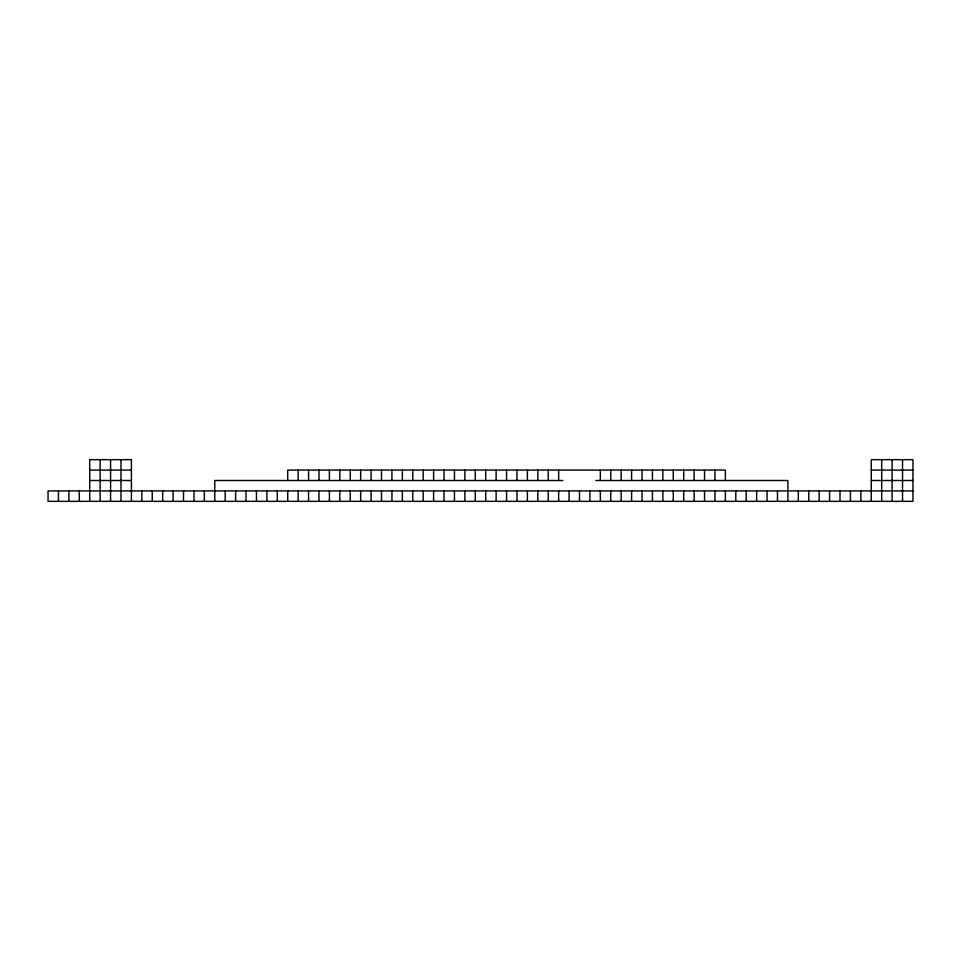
<?xml version="1.0" encoding="UTF-8"?>
<svg xmlns="http://www.w3.org/2000/svg" width="961" height="961" viewBox="0 0 961 961"><rect width="100%" height="100%" fill="white"/><g stroke="black" fill="none" stroke-linecap="round" stroke-linejoin="round"><path stroke-width="1.44" d="M89.733 470.085L131.417 470.085M871.267 470.085L912.95 470.085M89.733 480.5L131.417 480.5M562.858 480.5L214.784 480.5L214.784 501.342M595.856 480.5L787.9 480.5L787.9 501.342M871.267 480.5L912.95 480.5M912.95 490.915L48.05 490.915L48.05 501.342L912.95 501.342L912.95 459.658L871.267 459.658L871.267 501.342M902.535 459.658L902.535 501.342M892.108 459.658L892.108 501.342M881.693 459.658L881.693 501.342M860.852 490.915L860.852 501.342M850.425 490.915L850.425 501.342M840.01 490.915L840.01 501.342M829.583 490.915L829.583 501.342M819.168 490.915L819.168 501.342M808.742 490.915L808.742 501.342M798.327 490.915L798.327 501.342M777.485 490.915L777.485 501.342M767.058 490.915L767.058 501.342M756.643 490.915L756.643 501.342M746.216 490.915L746.216 501.342M735.802 490.915L735.802 501.342M725.387 480.5L725.387 470.085L287.723 470.085L287.723 480.5M725.387 490.915L725.387 501.342M714.96 470.085L714.96 480.5M714.96 490.915L714.96 501.342M704.545 470.085L704.545 480.5M704.545 490.915L704.545 501.342M694.118 470.085L694.118 480.5M694.118 490.915L694.118 501.342M683.703 470.085L683.703 480.5M683.703 490.915L683.703 501.342M673.277 470.085L673.277 480.5M673.277 490.915L673.277 501.342M662.862 470.085L662.862 480.5M662.862 490.915L662.862 501.342M652.435 470.085L652.435 480.5M652.435 490.915L652.435 501.342M642.02 470.085L642.02 480.5M642.02 490.915L642.02 501.342M631.593 470.085L631.593 480.5M631.593 490.915L631.593 501.342M621.178 470.085L621.178 480.5M621.178 490.915L621.178 501.342M610.752 470.085L610.752 480.5M610.752 490.915L610.752 501.342M600.337 470.085L600.337 480.5M600.337 490.915L600.337 501.342M589.91 490.915L589.91 501.342M579.495 490.915L579.495 501.342M569.068 490.915L569.068 501.342M558.653 470.085L558.653 480.5M558.653 490.915L558.653 501.342M548.238 470.085L548.238 480.5M548.238 490.915L548.238 501.342M537.812 470.085L537.812 480.5M537.812 490.915L537.812 501.342M527.397 470.085L527.397 480.5M527.397 490.915L527.397 501.342M516.97 470.085L516.97 480.5M516.97 490.915L516.97 501.342M506.555 470.085L506.555 480.5M506.555 490.915L506.555 501.342M496.128 470.085L496.128 480.5M496.128 490.915L496.128 501.342M485.713 470.085L485.713 480.5M485.713 490.915L485.713 501.342M475.287 470.085L475.287 480.5M475.287 490.915L475.287 501.342M464.872 470.085L464.872 480.5M464.872 490.915L464.872 501.342M454.445 470.085L454.445 480.5M454.445 490.915L454.445 501.342M444.03 470.085L444.03 480.5M444.03 490.915L444.03 501.342M433.603 470.085L433.603 480.5M433.603 490.915L433.603 501.342M423.188 470.085L423.188 480.5M423.188 490.915L423.188 501.342M412.762 470.085L412.762 480.5M412.762 490.915L412.762 501.342M402.347 470.085L402.347 480.5M402.347 490.915L402.347 501.342M391.932 470.085L391.932 480.5M391.932 490.915L391.932 501.342M381.505 470.085L381.505 480.5M381.505 490.915L381.505 501.342M371.09 470.085L371.09 480.5M371.09 490.915L371.09 501.342M360.663 470.085L360.663 480.5M360.663 490.915L360.663 501.342M350.248 470.085L350.248 480.5M350.248 490.915L350.248 501.342M339.822 470.085L339.822 480.5M339.822 490.915L339.822 501.342M329.407 470.085L329.407 480.5M329.407 490.915L329.407 501.342M318.98 470.085L318.98 480.5M318.98 490.915L318.98 501.342M308.565 470.085L308.565 480.5M308.565 490.915L308.565 501.342M298.138 470.085L298.138 480.5M298.138 490.915L298.138 501.342M287.723 490.915L287.723 501.342M277.297 490.915L277.297 501.342M266.882 490.915L266.882 501.342M256.455 490.915L256.455 501.342M246.04 490.915L246.04 501.342M235.613 490.915L235.613 501.342M225.198 490.915L225.198 501.342M204.357 490.915L204.357 501.342M193.942 490.915L193.942 501.342M183.515 490.915L183.515 501.342M173.1 490.915L173.1 501.342M162.673 490.915L162.673 501.342M152.258 490.915L152.258 501.342M141.832 490.915L141.832 501.342M131.417 501.342L131.417 459.658L89.733 459.658L89.733 501.342M120.99 459.658L120.99 501.342M110.575 459.658L110.575 501.342M100.148 459.658L100.148 501.342M79.307 490.915L79.307 501.342M68.892 490.915L68.892 501.342M58.465 490.915L58.465 501.342"/></g></svg>
